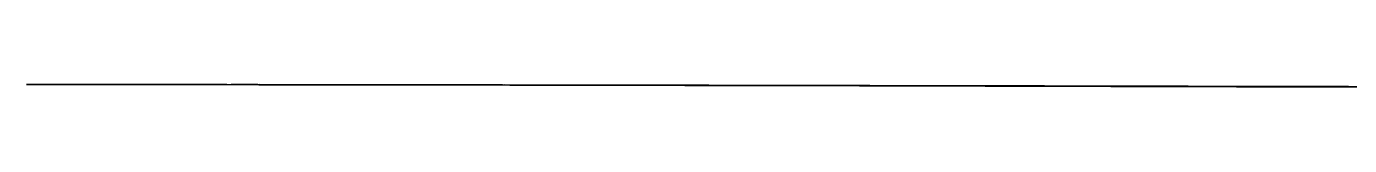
# Model space of a CAD drawing. Header units: metres. Extents: x 528129 to 864363, y 9998262 to 10000641.
# Drawn here: x 528129 to 605744, y 9999803 to 9999987 of the extents above; entities that cross this region are included whole.
import ezdxf

# ---------------------------------------------------------------- set-up
doc = ezdxf.new("R2010")
doc.units = ezdxf.units.M
for name, color, linetype in [('BACIA_CBHRCC', 1, 'CONTINUOUS'), ('LIMITES_MUNICIPAIS', 8, 'CONTINUOUS'), ('RIO_ARAGUAIA', 150, 'CONTINUOUS'), ('SUBBACIA_COCO', 30, 'CONTINUOUS')]:
    doc.layers.add(name, color=color, linetype=linetype)

msp = doc.modelspace()

# ---------------------------------------------------------------- linework, layer by layer
at = {"layer": 'BACIA_CBHRCC'}
for points in [[(605820.051, 9999848.358), (605714.779, 9999848.658), (605613.743, 9999848.946), (605438.769, 9999849.453), (605327.833, 9999849.78), (605196.02, 9999850.171), (605043.786, 9999850.616), (604915.946, 9999850.982), (604780.58, 9999851.365), (604642.597, 9999851.758), (604506.813, 9999852.149), (604369.509, 9999852.553), (604255.978, 9999852.896), (604187.367, 9999853.111), (604152.231, 9999853.224), (604104.145, 9999853.382), (604052.578, 9999853.556), (603945.42, 9999853.905), (603892.712, 9999854.077), (603879.555, 9999854.132), (603913.036, 9999854.055), (604000.659, 9999853.832), (604282.681, 9999853.105), (604328.443, 9999852.991), (604398.474, 9999852.823), (604429.673, 9999852.755), (604444.593, 9999852.747), (604447.921, 9999852.793), (604445.633, 9999852.819), (604428.904, 9999852.886), (604348.157, 9999853.17), (604339.458, 9999853.206), (604236.19, 9999853.496), (604088.713, 9999853.914), (603998.81, 9999854.179), (603965.316, 9999854.287), (603904.285, 9999854.469), (603814.402, 9999854.733), (603722.334, 9999854.997), (603632.494, 9999855.241), (603517.841, 9999855.559), (603515.423, 9999855.57), (603482.956, 9999855.674), (603420.127, 9999855.868), (603305.363, 9999856.212), (603205.583, 9999856.506), (603095.816, 9999856.825), (602804.375, 9999857.662), (602710.693, 9999857.932), (602626.571, 9999858.176), (602553.708, 9999858.39), (602488.712, 9999858.583), (602320.87, 9999859.083), (602188.457, 9999859.461), (602064.125, 9999859.808), (601895.048, 9999860.275), (601774.68, 9999860.605), (601651.213, 9999860.943), (601531.678, 9999861.267), (601355.611, 9999861.744), (601180.766, 9999862.22), (601063.261, 9999862.541), (600947.56, 9999862.859), (600835.484, 9999863.167), (600725.493, 9999863.47), (600620.371, 9999863.759), (600355.315, 9999864.484), (599968.105, 9999865.536), (599864.601, 9999865.825), (599792.688, 9999866.032), (599753.622, 9999866.15), (599733.478, 9999866.217), (599722.81, 9999866.26), (599718.059, 9999866.302), (599724.421, 9999866.306), (599742.695, 9999866.285), (599778.951, 9999866.225), (599879.104, 9999865.955), (599981.284, 9999865.681), (600183.322, 9999865.143), (600332.683, 9999864.747), (600486.004, 9999864.341), (600636.046, 9999863.946), (600772.145, 9999863.591), (600888.42, 9999863.29), (600979.31, 9999863.059), (601044.014, 9999862.9), (601123.847, 9999862.709), (601171.706, 9999862.596), (601258.202, 9999862.396), (601292.675, 9999862.32), (601318.489, 9999862.269), (601347.77, 9999862.215), (601371.166, 9999862.169), (601475.263, 9999861.941), (601492.288, 9999861.913), (601483.85, 9999861.955), (601463.993, 9999862.023), (601370.712, 9999862.318), (601302.969, 9999862.516), (601164.436, 9999862.911), (601106.163, 9999863.084), (601079.999, 9999863.172), (601078.91, 9999863.188), (601091.894, 9999863.166), (601123.047, 9999863.103), (601148.758, 9999863.048), (601181.215, 9999862.973), (601255.975, 9999862.787), (601376.473, 9999862.47), (601475.239, 9999862.207), (601640.986, 9999861.763), (601868.442, 9999861.153), (602033.871, 9999860.711), (602143.228, 9999860.42), (602365.05, 9999859.83), (602480.699, 9999859.522), (602720.785, 9999858.878), (602893.096, 9999858.416), (603035.852, 9999858.037), (603108.873, 9999857.846), (603174.125, 9999857.685), (603178.538, 9999857.694), (603150.928, 9999857.784), (603106.207, 9999857.921), (603048.692, 9999858.094), (602947.574, 9999858.394), (602871.109, 9999858.618), (602711.644, 9999859.083), (602635.032, 9999859.308), (602456.229, 9999859.838), (602314.033, 9999860.256), (602246.546, 9999860.456), (602158.34, 9999860.72), (602110.939, 9999860.865), (602081.781, 9999860.959), (602063.317, 9999861.024), (602054.231, 9999861.063), (602052.303, 9999861.093), (602073.91, 9999861.065), (602123.146, 9999860.958), (602159.305, 9999860.888), (602206.257, 9999860.781), (602251.773, 9999860.67), (602444.402, 9999860.189), (602544.831, 9999859.928), (602643.122, 9999859.666), (602762.165, 9999859.345), (602873.717, 9999859.038), (603070.551, 9999858.493), (603247.528, 9999858.007), (603415.503, 9999857.549), (603782.883, 9999856.549), (604030.431, 9999855.87), (604131.624, 9999855.595), (604228.501, 9999855.333), (604320.52, 9999855.088), (604626.741, 9999854.273), (604723.611, 9999854.022), (604770.393, 9999853.911), (604767.905, 9999853.944), (604739.207, 9999854.039), (604675.097, 9999854.24), (604623, 9999854.399), (604494.107, 9999854.789), (604455.037, 9999854.916), (604466.961, 9999854.901), (604576.84, 9999854.65), (604642.016, 9999854.496), (604670.646, 9999854.439), (604658.479, 9999854.497), (604625.718, 9999854.603), (604579.314, 9999854.747), (604494.318, 9999855.006), (604433.245, 9999855.19), (604342.161, 9999855.466), (604287.262, 9999855.634), (604251.105, 9999855.747), (604203.079, 9999855.901), (604176.902, 9999855.991), (604157.849, 9999856.065), (604140.78, 9999856.149), (604155.692, 9999856.124), (604187.942, 9999856.05), (604232.304, 9999855.944), (604320.743, 9999855.722), (604443.409, 9999855.404), (604543.182, 9999855.138), (604716.526, 9999854.671), (604808.173, 9999854.423), (604968.833, 9999853.986), (605226.085, 9999853.283), (605588.643, 9999852.291), (605692.659, 9999852.007), (605860.886, 9999851.549)], [(605828.384, 9999852.645), (605731.183, 9999852.913), (605294.179, 9999854.108), (605166.687, 9999854.456), (605037.977, 9999854.81), (604907.796, 9999855.168), (604644.782, 9999855.893), (604512.424, 9999856.256), (604378.899, 9999856.621), (604243.824, 9999856.989), (603951.166, 9999857.784), (603844.947, 9999858.071), (603663.234, 9999858.56), (603553.843, 9999858.853), (603450.158, 9999859.127), (603354.089, 9999859.378), (603265.618, 9999859.607), (603184.869, 9999859.814), (603011.528, 9999860.248), (602952.728, 9999860.391), (602850.788, 9999860.634), (602798.669, 9999860.755), (602740.251, 9999860.886), (602690.026, 9999861.003), (602597.409, 9999861.228), (602421.373, 9999861.669), (602355.233, 9999861.833), (602254.649, 9999862.077), (602191.409, 9999862.232), (602116.492, 9999862.429), (601956.989, 9999862.893), (601805.176, 9999863.333), (601737.399, 9999863.526), (601658.811, 9999863.748), (601542.647, 9999864.07), (601417.74, 9999864.412), (601297.839, 9999864.738), (601146.256, 9999865.147), (601028.35, 9999865.469), (600930.979, 9999865.743), (600899.504, 9999865.843), (600887.875, 9999865.892), (600917.033, 9999865.834), (600958.682, 9999865.735), (601090.882, 9999865.415), (601137.432, 9999865.303), (601182.686, 9999865.203), (601191.636, 9999865.192), (601137.272, 9999865.382), (601126.483, 9999865.425), (601121.38, 9999865.457), (601103.101, 9999865.53), (601096.379, 9999865.565), (601065.768, 9999865.68), (601073.709, 9999865.675), (601162.021, 9999865.458), (601302.079, 9999865.1), (601394.977, 9999864.866), (601452.806, 9999864.731), (601468.025, 9999864.705), (601464.919, 9999864.73), (601432.564, 9999864.841), (601357.355, 9999865.075), (601283.471, 9999865.296), (601224.658, 9999865.469), (600954.393, 9999866.244), (600732.357, 9999866.89), (600637.331, 9999867.172), (600581.59, 9999867.331), (600504.118, 9999867.546), (600407.946, 9999867.809), (600305.617, 9999868.086), (600095.627, 9999868.649), (599847.355, 9999869.316), (599868.788, 9999869.262), (599949.007, 9999869.061), (600020.773, 9999868.882), (600133.574, 9999868.606), (600185.627, 9999868.482), (600347.468, 9999868.102), (600421.21, 9999867.922), (600507.041, 9999867.707), (600649.55, 9999867.343), (600855.943, 9999866.813), (601076.837, 9999866.241), (601188.236, 9999865.953), (601363.487, 9999865.504), (601468.844, 9999865.24), (601581.444, 9999864.961), (601650.141, 9999864.792), (601740.846, 9999864.571), (601791.19, 9999864.449), (601829.093, 9999864.361), (601850.365, 9999864.321), (601782.354, 9999864.522), (601670.878, 9999864.828), (601484.556, 9999865.335), (601301.235, 9999865.836), (601225.127, 9999866.048), (601165.441, 9999866.217), (601034.634, 9999866.597), (600906.111, 9999866.967), (600874.383, 9999867.064), (600867.142, 9999867.099), (600930.025, 9999866.953), (601133.045, 9999866.453), (601201.38, 9999866.288), (601257.593, 9999866.154), (601296.712, 9999866.067), (601312.118, 9999866.042), (601300.786, 9999866.086), (601245.649, 9999866.249), (601140.958, 9999866.544), (601236.845, 9999866.295), (601334.386, 9999866.044), (601452.006, 9999865.743), (601649.064, 9999865.24), (601991.212, 9999864.367), (602116.713, 9999864.045), (602279.787, 9999863.625), (602480.988, 9999863.103), (602580.194, 9999862.843), (602677.888, 9999862.585), (602913.721, 9999861.956), (603074.401, 9999861.536), (603168.742, 9999861.3), (603219.871, 9999861.175), (603262.129, 9999861.074), (603292.721, 9999861.005), (603306.096, 9999860.983), (603304.431, 9999861.008), (603311.1, 9999861.004), (603348.219, 9999860.927), (603385.77, 9999860.841), (603455.542, 9999860.678), (603562.266, 9999860.423), (603640.906, 9999860.237), (603760.335, 9999859.962), (603823.996, 9999859.813), (603865.397, 9999859.715), (604026.816, 9999859.326), (604228.88, 9999858.846), (604274.721, 9999858.739), (604339.843, 9999858.59), (604355.682, 9999858.563), (604447.852, 9999858.316), (604522.994, 9999858.125), (604621.995, 9999857.864), (604741.566, 9999857.551), (604875.436, 9999857.201), (605010.549, 9999856.848), (605293.844, 9999856.11), (605384.565, 9999855.872), (605478.818, 9999855.622), (605576.836, 9999855.357), (605717.766, 9999854.97), (605884.174, 9999854.504)], [(605775.428, 9999855.814), (605731.509, 9999855.947), (605673, 9999856.118), (605508.625, 9999856.592), (605452.073, 9999856.757), (605406.977, 9999856.899), (605416.097, 9999856.895), (605441.56, 9999856.841), (605469.61, 9999856.779), (605503.609, 9999856.701), (605545.766, 9999856.6), (605606.638, 9999856.45), (605677.01, 9999856.274), (605754.456, 9999856.078)], [(605767.263, 9999855.58), (605632.971, 9999855.955), (605603.468, 9999856.052), (605626.704, 9999856.004), (605665.663, 9999855.912), (605745.62, 9999855.713)]]:
    msp.add_lwpolyline(points, dxfattribs=at)
at = {"layer": 'LIMITES_MUNICIPAIS'}
for points in [[(615958.224, 9999803.231), (582707.879, 9999899.502), (575452.961, 9999916.288), (543605.103, 9999971.936), (543386.292, 9999972.215), (543364.263, 9999972.241), (543438.991, 9999972.11), (544728.5, 9999970.411), (545251.752, 9999969.681), (545500.697, 9999969.296), (546024.863, 9999968.57), (546362.129, 9999968.073), (546164.092, 9999968.321), (546948.416, 9999967.176), (545884.87, 9999968.588), (544712.593, 9999970.125), (544722.195, 9999970.087), (544065.267, 9999970.94), (542939.296, 9999972.406), (542391.923, 9999973.091), (542445.006, 9999972.995), (541316.645, 9999974.368), (541641.141, 9999973.903), (543170.076, 9999971.93), (543715.201, 9999971.191), (543625.003, 9999971.259), (541710.69, 9999973.693), (540145.63, 9999975.589), (540579.992, 9999975.011), (541495.438, 9999973.829), (540990.8, 9999974.427), (541774.797, 9999973.393), (541760.616, 9999973.354), (541988.296, 9999973.032), (542435.373, 9999972.441), (542650.307, 9999972.098), (542091.322, 9999972.79), (541511.559, 9999973.519), (539883.002, 9999975.534), (539346.454, 9999976.165), (538885.721, 9999976.686), (537389.093, 9999978.437), (537016.948, 9999978.851), (536632.648, 9999979.255), (536609.019, 9999979.255), (537130.367, 9999978.618), (536899.566, 9999978.859), (537694.51, 9999977.907), (537549.337, 9999978.027), (537176.321, 9999978.432), (536421.773, 9999979.278), (536278.441, 9999979.419), (535873.486, 9999979.859), (535032.125, 9999980.778), (533088.392, 9999982.837), (532749.131, 9999983.174), (531961.731, 9999983.952), (532102.107, 9999983.791), (531390.843, 9999984.475), (529620.899, 9999986.148), (529510.828, 9999986.239), (529781.584, 9999985.962), (529660.982, 9999986.068), (528437.347, 9999987.172), (528129.459, 9999987.42), (528488.133, 9999987.083), (528430.965, 9999987.105), (528920.435, 9999986.642), (528832.266, 9999986.712), (528307.752, 9999987.179), (528470.028, 9999987.017), (529679, 9999985.874), (530059.586, 9999985.497), (530963.245, 9999984.596), (531693.417, 9999983.857), (533961.195, 9999981.465), (534833.116, 9999980.497), (535967.231, 9999979.21), (576992.691, 9999905.353), (606481.232, 9999819.813)], [(608362.468, 9999849.583), (605678.584, 9999856.749), (605092.703, 9999858.139), (604243.648, 9999860.251), (603721.058, 9999861.322), (603935.815, 9999860.496), (604006.296, 9999859.98), (602603.401, 9999863.316), (600808.554, 9999867.808), (599893.376, 9999870.009), (599140.001, 9999871.635), (598212.091, 9999873.754), (598208.051, 9999873.572), (598633.113, 9999872.328), (597917.238, 9999874.063), (599416.044, 9999869.936), (599776.289, 9999868.896), (599915.222, 9999868.35), (599529.184, 9999869.275), (598384.685, 9999872.119), (597964.851, 9999873.077), (597947.624, 9999872.828), (596275.01, 9999876.924), (595745.325, 9999878.139), (594603.026, 9999880.98), (594358.37, 9999881.449), (594409.867, 9999881.167), (594043.73, 9999881.905), (593228.649, 9999883.803), (593245.597, 9999883.539), (592245.448, 9999885.945), (592000.438, 9999886.39), (589745.401, 9999891.629), (588841.947, 9999893.633), (587840.955, 9999895.899), (587317.819, 9999896.822), (586897.984, 9999897.686), (586149.51, 9999899.331), (585793.062, 9999899.941), (585001.822, 9999901.711), (584932.755, 9999901.74), (582910.833, 9999906.196), (581612.583, 9999908.943), (580521.383, 9999911.146), (580329.645, 9999911.368), (579042.097, 9999914.006), (579147.955, 9999913.637), (577596.579, 9999916.781), (577339.59, 9999917.156), (576425.405, 9999918.944), (575129.599, 9999921.579), (573604.982, 9999924.683), (572342.955, 9999927.184), (570706.637, 9999930.326), (570418.895, 9999930.8), (569397.179, 9999932.708), (568168.384, 9999935.019), (566596.813, 9999937.834), (565913.168, 9999938.972), (566063.373, 9999938.599), (566884.117, 9999937.039), (567686.878, 9999935.277), (567729.251, 9999935.152), (567277.179, 9999935.924), (565914.724, 9999938.362), (565351.148, 9999939.263), (564085.205, 9999941.403), (563162.338, 9999942.991), (563093.751, 9999943.033), (563704.301, 9999941.852), (562497.368, 9999943.961), (561182.192, 9999946.254), (560390.923, 9999947.553), (557608.04, 9999952.213), (557266.612, 9999952.724), (557066.201, 9999952.969), (556163.855, 9999954.324), (556172.063, 9999954.242), (556618.425, 9999953.454), (556048.554, 9999954.366), (554297.452, 9999957.168), (552873.243, 9999959.347), (553100.097, 9999958.929), (552232.956, 9999960.197), (552546.25, 9999959.626), (551931.698, 9999960.522), (550791.424, 9999962.181), (550865.872, 9999962.022), (550164.547, 9999963.036), (547779.571, 9999966.46), (546848.393, 9999967.727), (545828.72, 9999969.068), (545652.585, 9999969.283), (543386.292, 9999972.215), (543605.103, 9999971.936), (575452.961, 9999916.288), (582707.879, 9999899.502), (615958.224, 9999803.231)]]:
    msp.add_lwpolyline(points, dxfattribs=at)
at = {"layer": 'RIO_ARAGUAIA'}
for points in [[(540582.189, 9999975.064), (541863.677, 9999973.496), (542931.139, 9999972.155), (543571.992, 9999971.335), (543911.193, 9999970.915), (543095.62, 9999972.022), (541782.541, 9999973.742), (541892.506, 9999973.661), (543496.003, 9999971.672), (544314.895, 9999970.617), (545972.299, 9999968.455), (546596.495, 9999967.645), (546613.468, 9999967.623)], [(546613.468, 9999967.623), (546900.366, 9999967.247), (546797.518, 9999967.461), (546088.959, 9999968.5), (544687.319, 9999970.443), (543196.916, 9999972.447), (543274.924, 9999972.355), (543277.266, 9999972.352), (543299.242, 9999972.326)], [(543299.242, 9999972.326), (545389.995, 9999969.615), (546406.545, 9999968.26), (547516.144, 9999966.753), (548880.507, 9999964.86), (550730.822, 9999962.226), (551587.817, 9999961.002), (552041.45, 9999960.389), (552294.944, 9999960.049), (552344.416, 9999959.983)], [(552344.416, 9999959.983), (552646.55, 9999959.567), (552761.858, 9999959.399), (552832.121, 9999959.297)], [(552832.121, 9999959.297), (552894.1, 9999959.216), (553371.894, 9999958.522), (554609.4, 9999956.673), (555229.87, 9999955.768), (555110.693, 9999956.066), (555355.033, 9999955.768), (555361.315, 9999955.761)], [(555361.315, 9999955.761), (556536.179, 9999953.934), (558451.713, 9999950.831), (562157.852, 9999944.518), (563953.589, 9999941.445), (564266.013, 9999940.981), (564456.029, 9999940.667), (564470.753, 9999940.642)], [(564470.753, 9999940.642), (565663.57, 9999938.657), (566783.496, 9999936.81), (566544.922, 9999937.511), (566509.7, 9999937.643), (566505.575, 9999937.658)], [(566505.575, 9999937.658), (566428.468, 9999937.947), (567021.045, 9999937.014), (569683.528, 9999932.146), (573396.87, 9999924.991), (575934.603, 9999919.903), (577070.827, 9999917.724), (577115.42, 9999917.638)], [(577115.42, 9999917.638), (578948.324, 9999914.073), (580256.701, 9999911.606), (581378.295, 9999909.466), (581627.479, 9999908.939), (581647.209, 9999908.898)], [(581647.209, 9999908.898), (583113.987, 9999905.771), (584046.499, 9999903.737), (584136.751, 9999903.539)], [(584136.751, 9999903.539), (585437.618, 9999900.666), (586078.425, 9999899.384), (586136.952, 9999899.267)], [(586136.952, 9999899.267), (586995.395, 9999897.54), (587288.826, 9999896.958), (587320.184, 9999896.896), (587350.082, 9999896.837)], [(587350.082, 9999896.837), (588056.141, 9999895.433), (590288.864, 9999890.367), (592767.694, 9999884.517), (592866.032, 9999884.512), (593867.113, 9999882.533), (595794.309, 9999878.126), (596461.113, 9999876.578), (596476.708, 9999876.542)], [(596476.708, 9999876.542), (598219.093, 9999872.46), (599090.605, 9999870.459), (599072.401, 9999870.578), (599005.062, 9999871.017), (598343.606, 9999873.168), (598327.688, 9999873.219)], [(598327.688, 9999873.219), (598150.467, 9999873.792), (598196.631, 9999873.897), (598219.494, 9999873.95), (599089.458, 9999871.925), (599108.606, 9999871.881)], [(599108.606, 9999871.881), (600147.692, 9999869.446), (602407.481, 9999863.885), (602408.627, 9999863.882), (602507.801, 9999863.636)], [(602507.801, 9999863.636), (603349.645, 9999861.7), (603337.441, 9999861.836), (603336.94, 9999861.841), (603336.705, 9999861.844)], [(603336.705, 9999861.844), (603296.466, 9999862.291), (604172.876, 9999860.46), (605162.795, 9999857.988), (605206.311, 9999857.879), (605242.352, 9999857.788)], [(605242.352, 9999857.788), (606285.829, 9999855.162), (608645.197, 9999849.015), (610325.2, 9999844.772), (612717.201, 9999838.411), (616535.072, 9999827.678), (616625.308, 9999827.42)]]:
    msp.add_lwpolyline(points, dxfattribs=at)
at = {"layer": 'SUBBACIA_COCO'}
for points in [[(605820.051, 9999848.358), (605714.779, 9999848.658), (605613.743, 9999848.946), (605438.769, 9999849.453), (605327.833, 9999849.78), (605196.02, 9999850.171), (605043.786, 9999850.616), (604915.946, 9999850.982), (604780.58, 9999851.365), (604642.597, 9999851.758), (604506.813, 9999852.149), (604369.509, 9999852.553), (604255.978, 9999852.896), (604187.367, 9999853.111), (604152.231, 9999853.224), (604104.145, 9999853.382), (604052.578, 9999853.556), (603945.42, 9999853.905), (603892.712, 9999854.077), (603879.555, 9999854.132), (603913.036, 9999854.055), (604000.659, 9999853.832), (604282.681, 9999853.105), (604328.443, 9999852.991), (604398.474, 9999852.823), (604429.673, 9999852.755), (604444.593, 9999852.747), (604447.921, 9999852.793), (604445.633, 9999852.819), (604428.904, 9999852.886), (604348.157, 9999853.17), (604339.458, 9999853.206), (604236.19, 9999853.496), (604088.713, 9999853.914), (603998.81, 9999854.179), (603965.316, 9999854.287), (603904.285, 9999854.469), (603814.402, 9999854.733), (603722.334, 9999854.997), (603632.494, 9999855.241), (603517.841, 9999855.559), (603515.423, 9999855.57), (603482.956, 9999855.674), (603420.127, 9999855.868), (603305.363, 9999856.212), (603205.583, 9999856.506), (603095.816, 9999856.825), (602804.375, 9999857.662), (602710.693, 9999857.932), (602626.571, 9999858.176), (602553.708, 9999858.39), (602488.712, 9999858.583), (602320.87, 9999859.083), (602188.457, 9999859.461), (602064.125, 9999859.808), (601895.048, 9999860.275), (601774.68, 9999860.605), (601651.213, 9999860.943), (601531.678, 9999861.267), (601355.611, 9999861.744), (601180.766, 9999862.22), (601063.261, 9999862.541), (600947.56, 9999862.859), (600835.484, 9999863.167), (600725.493, 9999863.47), (600620.371, 9999863.759), (600355.315, 9999864.484), (599968.105, 9999865.536), (599864.601, 9999865.825), (599792.688, 9999866.032), (599753.622, 9999866.15), (599733.478, 9999866.217), (599722.81, 9999866.26), (599718.059, 9999866.302), (599724.421, 9999866.306), (599742.695, 9999866.285), (599778.951, 9999866.225), (599879.104, 9999865.955), (599981.284, 9999865.681), (600183.322, 9999865.143), (600332.683, 9999864.747), (600486.004, 9999864.341), (600636.046, 9999863.946), (600772.145, 9999863.591), (600888.42, 9999863.29), (600979.31, 9999863.059), (601044.014, 9999862.9), (601123.847, 9999862.709), (601171.706, 9999862.596), (601258.202, 9999862.396), (601292.675, 9999862.32), (601318.489, 9999862.269), (601347.77, 9999862.215), (601371.166, 9999862.169), (601475.263, 9999861.941), (601492.288, 9999861.913), (601483.85, 9999861.955), (601463.993, 9999862.023), (601370.712, 9999862.318), (601302.969, 9999862.516), (601164.436, 9999862.911), (601106.163, 9999863.084), (601079.999, 9999863.172), (601078.91, 9999863.188), (601091.894, 9999863.166), (601123.047, 9999863.103), (601148.758, 9999863.048), (601181.215, 9999862.973), (601255.975, 9999862.787), (601376.473, 9999862.47), (601475.239, 9999862.207), (601640.986, 9999861.763), (601868.442, 9999861.153), (602033.871, 9999860.711), (602143.228, 9999860.42), (602365.05, 9999859.83), (602480.699, 9999859.522), (602720.785, 9999858.878), (602893.096, 9999858.416), (603035.852, 9999858.037), (603108.873, 9999857.846), (603174.125, 9999857.685), (603178.538, 9999857.694), (603150.928, 9999857.784), (603106.207, 9999857.921), (603048.692, 9999858.094), (602947.574, 9999858.394), (602871.109, 9999858.618), (602711.644, 9999859.083), (602635.032, 9999859.308), (602456.229, 9999859.838), (602314.033, 9999860.256), (602246.546, 9999860.456), (602158.34, 9999860.72), (602110.939, 9999860.865), (602081.781, 9999860.959), (602063.317, 9999861.024), (602054.231, 9999861.063), (602052.303, 9999861.093), (602073.91, 9999861.065), (602123.146, 9999860.958), (602159.305, 9999860.888), (602206.257, 9999860.781), (602251.773, 9999860.67), (602444.402, 9999860.189), (602544.831, 9999859.928), (602643.122, 9999859.666), (602762.165, 9999859.345), (602873.717, 9999859.038), (603070.551, 9999858.493), (603247.528, 9999858.007), (603415.503, 9999857.549), (603782.883, 9999856.549), (604030.431, 9999855.87), (604131.624, 9999855.595), (604228.501, 9999855.333), (604320.52, 9999855.088), (604626.741, 9999854.273), (604723.611, 9999854.022), (604770.393, 9999853.911), (604767.905, 9999853.944), (604739.207, 9999854.039), (604675.097, 9999854.24), (604623, 9999854.399), (604494.107, 9999854.789), (604455.037, 9999854.916), (604466.961, 9999854.901), (604576.84, 9999854.65), (604642.016, 9999854.496), (604670.646, 9999854.439), (604658.479, 9999854.497), (604625.718, 9999854.603), (604579.314, 9999854.747), (604494.318, 9999855.006), (604433.245, 9999855.19), (604342.161, 9999855.466), (604287.262, 9999855.634), (604251.105, 9999855.747), (604203.079, 9999855.901), (604176.902, 9999855.991), (604157.849, 9999856.065), (604140.78, 9999856.149), (604155.692, 9999856.124), (604187.942, 9999856.05), (604232.304, 9999855.944), (604320.743, 9999855.722), (604443.409, 9999855.404), (604543.182, 9999855.138), (604716.526, 9999854.671), (604808.173, 9999854.423), (604968.833, 9999853.986), (605226.085, 9999853.283), (605588.643, 9999852.291), (605692.659, 9999852.007), (605860.886, 9999851.549)], [(605828.384, 9999852.645), (605731.183, 9999852.913), (605294.179, 9999854.108), (605166.687, 9999854.456), (605037.977, 9999854.81), (604907.796, 9999855.168), (604644.782, 9999855.893), (604512.424, 9999856.256), (604378.899, 9999856.621), (604243.824, 9999856.989), (603951.166, 9999857.784), (603844.947, 9999858.071), (603663.234, 9999858.56), (603553.843, 9999858.853), (603450.158, 9999859.127), (603354.089, 9999859.378), (603265.618, 9999859.607), (603184.869, 9999859.814), (603011.528, 9999860.248), (602952.728, 9999860.391), (602850.788, 9999860.634), (602798.669, 9999860.755), (602740.251, 9999860.886), (602690.026, 9999861.003), (602597.409, 9999861.228), (602421.373, 9999861.669), (602355.233, 9999861.833), (602254.649, 9999862.077), (602191.409, 9999862.232), (602116.492, 9999862.429), (601956.989, 9999862.893), (601805.176, 9999863.333), (601737.399, 9999863.526), (601658.811, 9999863.748), (601542.647, 9999864.07), (601417.74, 9999864.412), (601297.839, 9999864.738), (601146.256, 9999865.147), (601028.35, 9999865.469), (600930.979, 9999865.743), (600899.504, 9999865.843), (600887.875, 9999865.892), (600917.033, 9999865.834), (600958.682, 9999865.735), (601090.882, 9999865.415), (601137.432, 9999865.303), (601182.686, 9999865.203), (601191.636, 9999865.192), (601137.272, 9999865.382), (601126.483, 9999865.425), (601121.38, 9999865.457), (601103.101, 9999865.53), (601096.379, 9999865.565), (601065.768, 9999865.68), (601073.709, 9999865.675), (601162.021, 9999865.458), (601302.079, 9999865.1), (601394.977, 9999864.866), (601452.806, 9999864.731), (601468.025, 9999864.705), (601464.919, 9999864.73), (601432.564, 9999864.841), (601357.355, 9999865.075), (601283.471, 9999865.296), (601224.658, 9999865.469), (600954.393, 9999866.244), (600732.357, 9999866.89), (600637.331, 9999867.172), (600581.59, 9999867.331), (600504.118, 9999867.546), (600407.946, 9999867.809), (600305.617, 9999868.086), (600095.627, 9999868.649), (599847.355, 9999869.316), (599868.788, 9999869.262), (599949.007, 9999869.061), (600020.773, 9999868.882), (600133.574, 9999868.606), (600185.627, 9999868.482), (600347.468, 9999868.102), (600421.21, 9999867.922), (600507.041, 9999867.707), (600649.55, 9999867.343), (600855.943, 9999866.813), (601076.837, 9999866.241), (601188.236, 9999865.953), (601363.487, 9999865.504), (601468.844, 9999865.24), (601581.444, 9999864.961), (601650.141, 9999864.792), (601740.846, 9999864.571), (601791.19, 9999864.449), (601829.093, 9999864.361), (601850.365, 9999864.321), (601782.354, 9999864.522), (601670.878, 9999864.828), (601484.556, 9999865.335), (601301.235, 9999865.836), (601225.127, 9999866.048), (601165.441, 9999866.217), (601034.634, 9999866.597), (600906.111, 9999866.967), (600874.383, 9999867.064), (600867.142, 9999867.099), (600930.025, 9999866.953), (601133.045, 9999866.453), (601201.38, 9999866.288), (601257.593, 9999866.154), (601296.712, 9999866.067), (601312.118, 9999866.042), (601300.786, 9999866.086), (601245.649, 9999866.249), (601140.958, 9999866.544), (601236.845, 9999866.295), (601334.386, 9999866.044), (601452.006, 9999865.743), (601649.064, 9999865.24), (601991.212, 9999864.367), (602116.713, 9999864.045), (602279.787, 9999863.625), (602480.988, 9999863.103), (602580.194, 9999862.843), (602677.888, 9999862.585), (602913.721, 9999861.956), (603074.401, 9999861.536), (603168.742, 9999861.3), (603219.871, 9999861.175), (603262.129, 9999861.074), (603292.721, 9999861.005), (603306.096, 9999860.983), (603304.431, 9999861.008), (603311.1, 9999861.004), (603348.219, 9999860.927), (603385.77, 9999860.841), (603455.542, 9999860.678), (603562.266, 9999860.423), (603640.906, 9999860.237), (603760.335, 9999859.962), (603823.996, 9999859.813), (603865.397, 9999859.715), (604026.816, 9999859.326), (604228.88, 9999858.846), (604274.721, 9999858.739), (604339.843, 9999858.59), (604355.682, 9999858.563), (604447.852, 9999858.316), (604522.994, 9999858.125), (604621.995, 9999857.864), (604741.566, 9999857.551), (604875.436, 9999857.201), (605010.549, 9999856.848), (605293.844, 9999856.11), (605384.565, 9999855.872), (605478.818, 9999855.622), (605576.836, 9999855.357), (605717.766, 9999854.97), (605884.174, 9999854.504)], [(605775.428, 9999855.814), (605731.509, 9999855.947), (605673, 9999856.118), (605508.625, 9999856.592), (605452.073, 9999856.757), (605406.977, 9999856.899), (605416.097, 9999856.895), (605441.56, 9999856.841), (605469.61, 9999856.779), (605503.609, 9999856.701), (605545.766, 9999856.6), (605606.638, 9999856.45), (605677.01, 9999856.274), (605754.456, 9999856.078)], [(605767.263, 9999855.58), (605632.971, 9999855.955), (605603.468, 9999856.052), (605626.704, 9999856.004), (605665.663, 9999855.912), (605745.62, 9999855.713)]]:
    msp.add_lwpolyline(points, dxfattribs=at)

doc.saveas('drawing.dxf')
